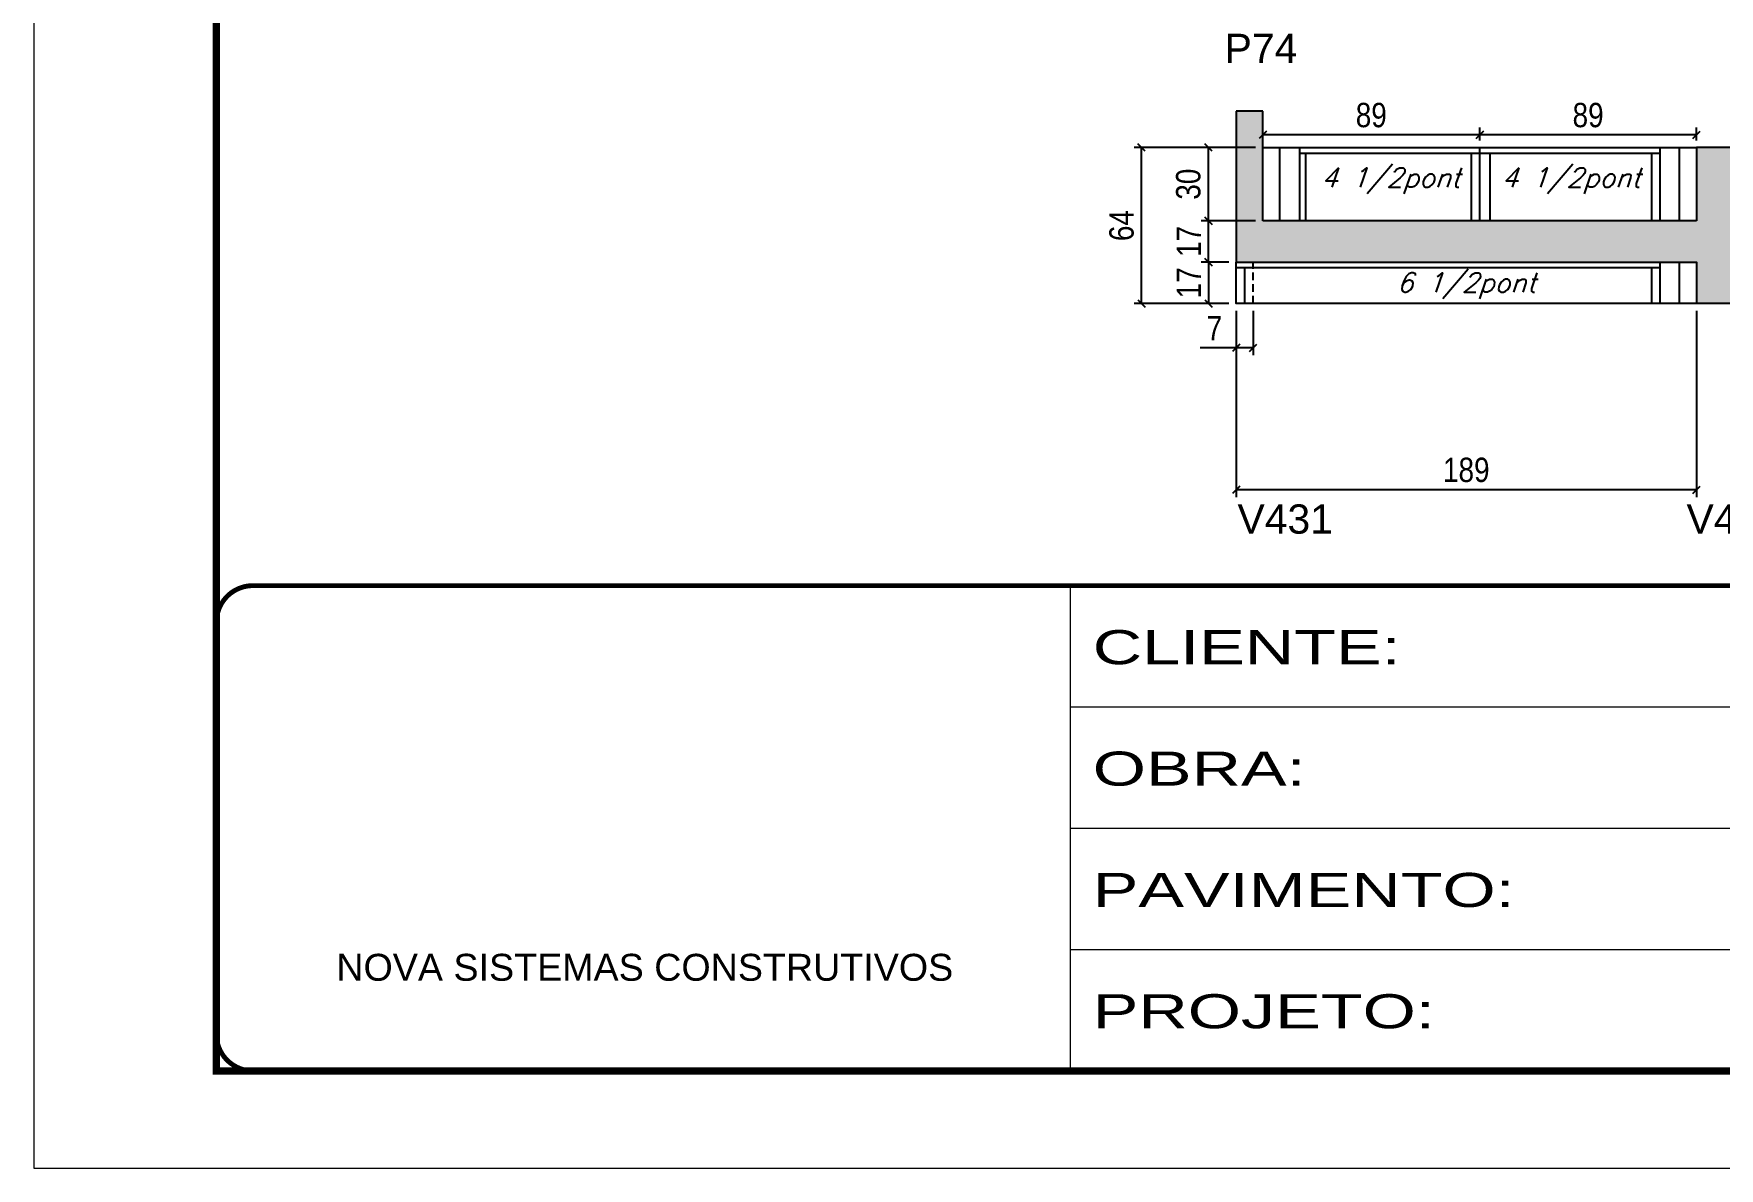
# Model space of a CAD drawing. Extents: x 3309 to 9590, y -2522 to 15424.
# Drawn here: x 6493 to 7185, y 8964 to 9429 of the extents above; entities that cross this region are included whole.
import ezdxf

# ---------------------------------------------------------------- set-up
doc = ezdxf.new("R2010")
doc.units = 0
for name, pattern in [('CONTINUO', [0]), ('DASHED', [0.75, 0.5, -0.25]), ('HIDDEN2', [4.7625, 3.175, -1.5875])]:
    doc.linetypes.add(name, pattern=pattern)
for name, color, linetype in [('5', 5, 'Continuous'), ('COTA', 241, 'Continuous'), ('Painéis', 200, 'Continuous'), ('SARR_2.2x7', 40, 'Continuous'), ('SARR_3.5x7', 81, 'Continuous'), ('texto', 7, 'Continuous')]:
    doc.layers.add(name, color=color, linetype=linetype)
doc.layers.add('Folhas', color=255, linetype='Continuous', lineweight=9)
doc.layers.add('SARRAFO DE PRESSAO', color=251, linetype='DASHED', lineweight=9)
doc.styles.add('ARIAL', font='arial.ttf')
doc.styles.add('COTA TECNICA', font='techl___.ttf', dxfattribs={"height": 10})
doc.styles.add('Romans', font='romans.shx')
doc.styles.get("Standard").update_dxf_attribs({"font": 'arial.ttf'})
doc.styles.add('Tecnologia', font='')
doc.styles.get('Tecnologia').set_extended_font_data('Forgotten Futurist')
doc.dimstyles.new('PAINEL', dxfattribs={"dimtxt": 10, "dimasz": 3, "dimexe": 3, "dimexo": 3, "dimgap": 3, "dimtad": 1, "dimdec": 1, "dimzin": 12, "dimdsep": 46, "dimtxsty": 'COTA TECNICA', "dimblk1": 'OBLIQUE', "dimblk2": 'OBLIQUE', "dimsah": 1, "dimcen": 0.9, "dimclrd": 4, "dimclre": 4, "dimclrt": 240, "dimadec": 1, "dimazin": 3, "dimtfac": 1, "dimtdec": 1, "dimtmove": 0, "dimatfit": 3, "dimfxl": 1, "dimtolj": 1, "dimtzin": 12, "dimarcsym": 0})

# ---------------------------------------------------------------- blocks, each defined once
blk = doc.blocks.new('9999999999')
at = {"color": 30, "linetype": 'CONTINUO'}
for p, q in [((98564.56, 34230.21), (98564.56, 34429.45)), ((98564.56, 34379.64), (99583.98, 34379.64)), ((98564.56, 34329.83), (99487.98, 34329.83)), ((98564.56, 34280.02), (99487.98, 34280.02))]:
    blk.add_line(p, q, dxfattribs=at)
at = {"color": 30, "linetype": 'CONTINUO', "const_width": 2}
blk.add_lwpolyline([(99583.98, 34230.21), (99583.98, 34414.45, 0.414214), (99568.98, 34429.45), (98228.98, 34429.45, 0.414214), (98213.98, 34414.45), (98213.98, 34245.21, 0.414214), (98228.98, 34230.21), (99583.98, 34230.21)], format="xyb", dxfattribs=at)
at = {"layer": 'Folhas'}
blk.add_lwpolyline([(98138.98, 34190.21), (99623.98, 34190.21), (99623.98, 35240.21), (98138.98, 35240.21)], close=True, dxfattribs=at)
at = {"layer": 'Folhas', "color": 30, "const_width": 3}
blk.add_lwpolyline([(98213.98, 34230.21), (99583.98, 34230.21), (99583.98, 35200.21), (98213.98, 35200.21)], close=True, dxfattribs=at)
at = {"color": 7, "linetype": 'Continuous', "ltscale": 5, "style": 'ARIAL'}
blk.add_text('NOVA SISTEMAS CONSTRUTIVOS', height=11.0592, dxfattribs=at).set_placement((98263.19, 34267.21))
at = {"layer": 'Folhas', "color": 7, "style": 'Tecnologia', "width": 1.5}
for s, p in [('CLIENTE:', (98573.65, 34397.17)), ('OBRA:', (98573.65, 34347.31)), ('PAVIMENTO:', (98573.65, 34297.5)), ('PROJETO:', (98573.65, 34247.69))]:
    blk.add_text(s, height=14, dxfattribs=at).set_placement(p)
blk = doc.blocks.new('_Oblique')
at = {"color": 0, "linetype": 'ByBlock', "lineweight": -2}
blk.add_line((-0.5, -0.5), (0.5, 0.5), dxfattribs=at)
blk = doc.blocks.new('*D1296')
at = {"layer": 'COTA', "color": 4, "lineweight": -2, "transparency": 16777216}
for p, q in [((6986.37, 9315.63), (6986.37, 9239.16)), ((7175.37, 9315.63), (7175.37, 9239.16)), ((7175.37, 9242.16), (6986.37, 9242.16))]:
    blk.add_line(p, q, dxfattribs=at)
at = {"layer": 'Defpoints', "color": 0, "transparency": 16777216}
for p in [(6986.37, 9318.63), (7175.37, 9318.63), (6986.37, 9242.16)]:
    blk.add_point(p, dxfattribs=at)
at = {"layer": 'COTA', "color": 4, "lineweight": -2, "transparency": 16777216, "xscale": 3, "yscale": 3, "zscale": 3, "rotation": 180}
blk.add_blockref('_Oblique', (6986.37, 9242.16), dxfattribs=at)
at = {"layer": 'COTA', "color": 4, "lineweight": -2, "transparency": 16777216, "xscale": 3, "yscale": 3, "zscale": 3}
blk.add_blockref('_Oblique', (7175.37, 9242.16), dxfattribs=at)
at = {"layer": 'COTA', "color": 240, "transparency": 16777216, "insert": (7080.87, 9250.27), "char_height": 10, "attachment_point": 5, "style": 'COTA TECNICA'}
blk.add_mtext('\\A1;189', dxfattribs=at)
blk = doc.blocks.new('*D1298')
at = {"layer": 'COTA', "color": 4, "lineweight": -2, "transparency": 16777216}
for p, q in [((6983.37, 9335.63), (6972.02, 9335.63)), ((6975.02, 9335.63), (6975.02, 9318.63)), ((6983.37, 9318.63), (6972.02, 9318.63))]:
    blk.add_line(p, q, dxfattribs=at)
at = {"layer": 'Defpoints', "color": 0, "transparency": 16777216}
for p in [(6986.37, 9335.63), (6975.02, 9318.63), (6986.37, 9318.63)]:
    blk.add_point(p, dxfattribs=at)
at = {"layer": 'COTA', "color": 4, "lineweight": -2, "transparency": 16777216, "xscale": 3, "yscale": 3, "zscale": 3}
for p, rotation in [((6975.02, 9335.63), 90), ((6975.02, 9318.63), 270)]:
    blk.add_blockref('_Oblique', p, dxfattribs=dict(at, rotation=rotation))
at = {"layer": 'COTA', "color": 240, "transparency": 16777216, "insert": (6966.95, 9327.13), "char_height": 10, "attachment_point": 5, "rotation": 90, "style": 'COTA TECNICA'}
blk.add_mtext('\\A1;17', dxfattribs=at)
blk = doc.blocks.new('*D1299')
at = {"layer": 'COTA', "color": 4, "lineweight": -2, "transparency": 16777216}
for p, q in [((6994.37, 9352.63), (6972.02, 9352.63)), ((6975.02, 9335.63), (6975.02, 9352.63)), ((6983.37, 9335.63), (6972.02, 9335.63))]:
    blk.add_line(p, q, dxfattribs=at)
at = {"layer": 'Defpoints', "color": 0, "transparency": 16777216}
for p in [(6975.02, 9352.63), (6997.37, 9352.63), (6986.37, 9335.63)]:
    blk.add_point(p, dxfattribs=at)
at = {"layer": 'COTA', "color": 4, "lineweight": -2, "transparency": 16777216, "xscale": 3, "yscale": 3, "zscale": 3}
for p, rotation in [((6975.02, 9352.63), 90), ((6975.02, 9335.63), 270)]:
    blk.add_blockref('_Oblique', p, dxfattribs=dict(at, rotation=rotation))
at = {"layer": 'COTA', "color": 240, "transparency": 16777216, "insert": (6966.95, 9344.13), "char_height": 10, "attachment_point": 5, "rotation": 90, "style": 'COTA TECNICA'}
blk.add_mtext('\\A1;17', dxfattribs=at)
blk = doc.blocks.new('*D1300')
at = {"layer": 'COTA', "color": 4, "lineweight": -2, "transparency": 16777216}
for p, q in [((6994.37, 9382.63), (6972.02, 9382.63)), ((6975.02, 9352.63), (6975.02, 9382.63)), ((6994.37, 9352.63), (6972.02, 9352.63))]:
    blk.add_line(p, q, dxfattribs=at)
at = {"layer": 'Defpoints', "color": 0, "transparency": 16777216}
for p in [(6975.02, 9382.63), (6997.37, 9382.63), (6997.37, 9352.63)]:
    blk.add_point(p, dxfattribs=at)
at = {"layer": 'COTA', "color": 4, "lineweight": -2, "transparency": 16777216, "xscale": 3, "yscale": 3, "zscale": 3}
for p, rotation in [((6975.02, 9382.63), 90), ((6975.02, 9352.63), 270)]:
    blk.add_blockref('_Oblique', p, dxfattribs=dict(at, rotation=rotation))
at = {"layer": 'COTA', "color": 240, "transparency": 16777216, "insert": (6966.8, 9367.63), "char_height": 10, "attachment_point": 5, "rotation": 90, "style": 'COTA TECNICA'}
blk.add_mtext('\\A1;30', dxfattribs=at)
blk = doc.blocks.new('*D1301')
at = {"layer": 'COTA', "color": 4, "lineweight": -2, "transparency": 16777216}
for p, q in [((6994.37, 9382.63), (6944.51, 9382.63)), ((6947.51, 9318.63), (6947.51, 9382.63)), ((6983.37, 9318.63), (6944.51, 9318.63))]:
    blk.add_line(p, q, dxfattribs=at)
at = {"layer": 'Defpoints', "color": 0, "transparency": 16777216}
for p in [(6947.51, 9382.63), (6997.37, 9382.63), (6986.37, 9318.63)]:
    blk.add_point(p, dxfattribs=at)
at = {"layer": 'COTA', "color": 4, "lineweight": -2, "transparency": 16777216, "xscale": 3, "yscale": 3, "zscale": 3}
for p, rotation in [((6947.51, 9382.63), 90), ((6947.51, 9318.63), 270)]:
    blk.add_blockref('_Oblique', p, dxfattribs=dict(at, rotation=rotation))
at = {"layer": 'COTA', "color": 240, "transparency": 16777216, "insert": (6939.41, 9350.63), "char_height": 10, "attachment_point": 5, "rotation": 90, "style": 'COTA TECNICA'}
blk.add_mtext('\\A1;64', dxfattribs=at)
blk = doc.blocks.new('*D1295')
at = {"layer": 'COTA', "color": 4, "lineweight": -2, "transparency": 16777216}
for p, q in [((7086.37, 9385.63), (7086.37, 9390.85)), ((7175.37, 9385.63), (7175.37, 9390.85)), ((7175.37, 9387.85), (7086.37, 9387.85))]:
    blk.add_line(p, q, dxfattribs=at)
at = {"layer": 'Defpoints', "color": 0, "transparency": 16777216}
for p in [(7086.37, 9387.85), (7086.37, 9382.63), (7175.37, 9382.63)]:
    blk.add_point(p, dxfattribs=at)
at = {"layer": 'COTA', "color": 4, "lineweight": -2, "transparency": 16777216, "xscale": 3, "yscale": 3, "zscale": 3, "rotation": 180}
blk.add_blockref('_Oblique', (7086.37, 9387.85), dxfattribs=at)
at = {"layer": 'COTA', "color": 4, "lineweight": -2, "transparency": 16777216, "xscale": 3, "yscale": 3, "zscale": 3}
blk.add_blockref('_Oblique', (7175.37, 9387.85), dxfattribs=at)
at = {"layer": 'COTA', "color": 240, "transparency": 16777216, "insert": (7130.87, 9395.95), "char_height": 10, "attachment_point": 5, "style": 'COTA TECNICA'}
blk.add_mtext('\\A1;89', dxfattribs=at)
blk = doc.blocks.new('*D1294')
at = {"layer": 'COTA', "color": 4, "lineweight": -2, "transparency": 16777216}
for p, q in [((7086.37, 9385.63), (7086.37, 9390.85)), ((7086.37, 9387.85), (6997.37, 9387.85))]:
    blk.add_line(p, q, dxfattribs=at)
at = {"layer": 'Defpoints', "color": 0, "transparency": 16777216}
for p in [(6997.37, 9387.85), (6997.37, 9387.85), (7086.37, 9382.63)]:
    blk.add_point(p, dxfattribs=at)
at = {"layer": 'COTA', "color": 4, "lineweight": -2, "transparency": 16777216, "xscale": 3, "yscale": 3, "zscale": 3, "rotation": 180}
blk.add_blockref('_Oblique', (6997.37, 9387.85), dxfattribs=at)
at = {"layer": 'COTA', "color": 4, "lineweight": -2, "transparency": 16777216, "xscale": 3, "yscale": 3, "zscale": 3}
blk.add_blockref('_Oblique', (7086.37, 9387.85), dxfattribs=at)
at = {"layer": 'COTA', "color": 240, "transparency": 16777216, "insert": (7041.87, 9395.95), "char_height": 10, "attachment_point": 5, "style": 'COTA TECNICA'}
blk.add_mtext('\\A1;89', dxfattribs=at)
blk = doc.blocks.new('*D1292')
at = {"layer": 'COTA', "color": 4, "lineweight": -2, "transparency": 16777216}
for p, q in [((6986.37, 9315.63), (6986.37, 9297.39)), ((6993.37, 9315.63), (6993.37, 9297.39)), ((6986.37, 9300.39), (6971.64, 9300.39)), ((6993.37, 9300.39), (6986.37, 9300.39))]:
    blk.add_line(p, q, dxfattribs=at)
at = {"layer": 'Defpoints', "color": 0, "transparency": 16777216}
for p in [(6986.37, 9318.63, 0), (6993.37, 9318.63, 0), (6986.37, 9300.39)]:
    blk.add_point(p, dxfattribs=at)
at = {"layer": 'COTA', "color": 4, "lineweight": -2, "transparency": 16777216, "xscale": 3, "yscale": 3, "zscale": 3, "rotation": 180}
blk.add_blockref('_Oblique', (6986.37, 9300.39), dxfattribs=at)
at = {"layer": 'COTA', "color": 4, "lineweight": -2, "transparency": 16777216, "xscale": 3, "yscale": 3, "zscale": 3}
blk.add_blockref('_Oblique', (6993.37, 9300.39), dxfattribs=at)
at = {"layer": 'COTA', "color": 240, "transparency": 16777216, "insert": (6977.5, 9308.46), "char_height": 10, "attachment_point": 5, "style": 'COTA TECNICA'}
blk.add_mtext('\\A1;7', dxfattribs=at)

msp = doc.modelspace()

# ---------------------------------------------------------------- hatches: boundary and pattern name
at = {"layer": 'COTA'}
h = msp.add_hatch(dxfattribs=at)
h.set_pattern_fill('AR-CONC', color=256, scale=0.03)
h.set_pattern_definition([(50, (0, -524.2997), (5.46554, -0.4781726), [0.5715, -6.2865]), (355, (0, -524.2997), (-1.0573026, 5.7317054), [0.4572, -5.0292175]), (100.451445, (0.4555, -524.3395), (4.4082374, 5.2535326), [0.4857003, -5.3427073]), (46.1842, (0, -522.776), (8.1323712, -1.26127), [0.85725, -9.42975]), (96.63556, (0.678, -522.881), (7.122124, 7.4227837), [0.7285507, -8.014068]), (351.18415, (0, -522.776), (7.122124, 7.422784), [0.685799, -7.543792]), (21, (0.762, -523.1567), (4.5484317, -3.067956), [0.5715, -6.2865]), (326, (0.762, -523.1567), (1.8540609, 5.525639), [0.4572, -5.0292]), (71.451445, (1.141, -523.4124), (6.4024926, 2.457683), [0.4857003, -5.3426981]), (37.5, (0, -524.2997), (0.0926581, 2.53665117), [0, -4.96824, 0, -5.1054, 0, -5.04825]), (7.5, (0, -524.2997), (2.0045899, 3.00541724), [0, -2.91084, 0, -4.85394, 0, -1.92405]), (327.5, (-1.6993, -524.2997), (4.06771786, -0.17186232), [0, -1.905, 0, -5.9436, 0, -7.8867]), (317.5, (-2.4613, -524.2997), (4.4438754, 0.7627947), [0, -2.4765, 0, -3.94716, 0, -5.6007])])
h.paths.add_polyline_path([(7175.37, 9352.63), (6997.37, 9352.63), (6997.37, 9382.63), (6997.37, 9397.63), (6986.37, 9397.63), (6986.37, 9335.63), (7175.37, 9335.63), (7175.37, 9318.63), (7205.37, 9318.63), (7205.37, 9365.63), (7713.37, 9365.63), (7713.37, 9382.63), (7175.37, 9382.63)])

# ---------------------------------------------------------------- linework, layer by layer
for p, q in [((6997.37, 9397.63), (6986.37, 9397.63)), ((6986.37, 9397.63), (6986.37, 9335.63)), ((6997.37, 9382.63), (6997.37, 9397.63)), ((7713.37, 9382.63), (7175.37, 9382.63)), ((7205.37, 9318.63), (7175.37, 9318.63))]:
    msp.add_line(p, q, dxfattribs=at)
at = {"layer": 'Painéis', "linetype": 'ByBlock'}
for p, q in [((6997.37, 9352.63), (6997.37, 9382.63)), ((6997.37, 9382.63), (7175.37, 9382.63)), ((7086.37, 9352.63), (7086.37, 9382.63)), ((7175.37, 9382.63), (7175.37, 9352.63)), ((7175.37, 9352.63), (6997.37, 9352.63))]:
    msp.add_line(p, q, dxfattribs=at)
msp.add_lwpolyline([(7175.37, 9318.63), (6986.37, 9318.63), (6986.37, 9335.63), (7175.37, 9335.63)], close=True, dxfattribs=at)
at = {"layer": 'SARR_2.2x7', "linetype": 'Continuous'}
for p, q in [((7004.37, 9352.63), (7004.37, 9382.63)), ((7168.37, 9352.63), (7168.37, 9382.63)), ((7012.37, 9380.43), (7086.37, 9380.43)), ((7086.37, 9380.43), (7160.37, 9380.43)), ((6986.37, 9333.43), (7160.37, 9333.43)), ((7168.37, 9318.63), (7168.37, 9335.63))]:
    msp.add_line(p, q, dxfattribs=at)
at = {"layer": 'SARR_2.2x7', "linetype": 'HIDDEN2'}
msp.add_line((6993.37, 9318.63), (6993.37, 9335.63), dxfattribs=at)
at = {"layer": 'SARR_3.5x7'}
for p, q in [((7012.37, 9382.63), (7012.37, 9352.63)), ((7160.37, 9382.63), (7160.37, 9352.63)), ((7014.87, 9380.43), (7014.87, 9352.63)), ((7082.87, 9380.43), (7082.87, 9352.63)), ((7090.47, 9380.43), (7090.47, 9352.63)), ((7156.87, 9380.43), (7156.87, 9352.63)), ((6989.87, 9333.43), (6989.87, 9318.63)), ((7156.87, 9333.43), (7156.87, 9318.63)), ((7160.37, 9335.63), (7160.37, 9318.63))]:
    msp.add_line(p, q, dxfattribs=at)

# ---------------------------------------------------------------- block references
at = {"layer": 'SARRAFO DE PRESSAO', "color": 6, "linetype": 'ByBlock'}
msp.add_blockref('9999999999', (-91646.11, -25226.65), dxfattribs=at)

# ---------------------------------------------------------------- texts
at = {"layer": '5', "linetype": 'Continuous'}
for s, rotation, p in [('P74', 0.00004, (6981.69, 9417.39, 0)), ('V431', 359.99996, (6986.97, 9224.15, 0)), ('V428', 359.99996, (7171.27, 9224.15, 0))]:
    msp.add_text(s, height=12, rotation=rotation, dxfattribs=at).set_placement(p)
at = {"layer": 'texto', "color": 2, "char_height": 8, "attachment_point": 5, "style": 'Romans'}
for s, insert in [('{\\Q19;\\C256;4 1/2pont}', (7049.87, 9369.03)), ('{\\Q19;\\C256;4 1/2pont}', (7123.87, 9369.03)), ('{\\Q19;\\C256;6 1/2pont}', (7080.87, 9325.92))]:
    msp.add_mtext(s, dxfattribs=dict(at, insert=insert))

# ---------------------------------------------------------------- dimensions: what is measured, and where the dimension line sits
at = {"layer": 'COTA'}
dim = msp.add_linear_dim(base=(6997.37, 9387.85), p1=(7086.37, 9382.63), p2=(6997.37, 9387.85), angle=180, dimstyle='PAINEL', override={"dimtmove": 1}, dxfattribs=at)
dim.commit()
dim.dimension.update_dxf_attribs({"geometry": '*D1294', "text_midpoint": (7041.87, 9395.95)})
for base, p1, p2, angle, picture, middle in [((7086.37, 9387.85), (7175.37, 9382.63), (7086.37, 9382.63), 180, '*D1295', (7130.87, 9395.95)), ((6947.51, 9382.63), (6986.37, 9318.63), (6997.37, 9382.63), 90, '*D1301', (6939.41, 9350.63)), ((6975.02, 9382.63), (6997.37, 9352.63), (6997.37, 9382.63), 90, '*D1300', (6966.8, 9367.63)), ((6975.02, 9352.63), (6986.37, 9335.63), (6997.37, 9352.63), 90, '*D1299', (6966.95, 9344.13)), ((6975.02, 9318.63), (6986.37, 9335.63), (6986.37, 9318.63), 90, '*D1298', (6966.95, 9327.13)), ((6986.37, 9300.39, 0), (6993.37, 9318.63), (6986.37, 9318.63), 180, '*D1292', (6977.5, 9308.46, 0)), ((6986.37, 9242.16), (7175.37, 9318.63), (6986.37, 9318.63), 180, '*D1296', (7080.87, 9250.27))]:
    dim = msp.add_linear_dim(base=base, p1=p1, p2=p2, angle=angle, dimstyle='PAINEL', dxfattribs=at)
    dim.commit()
    dim.dimension.update_dxf_attribs({"geometry": picture, "text_midpoint": middle})

doc.saveas('drawing.dxf')
